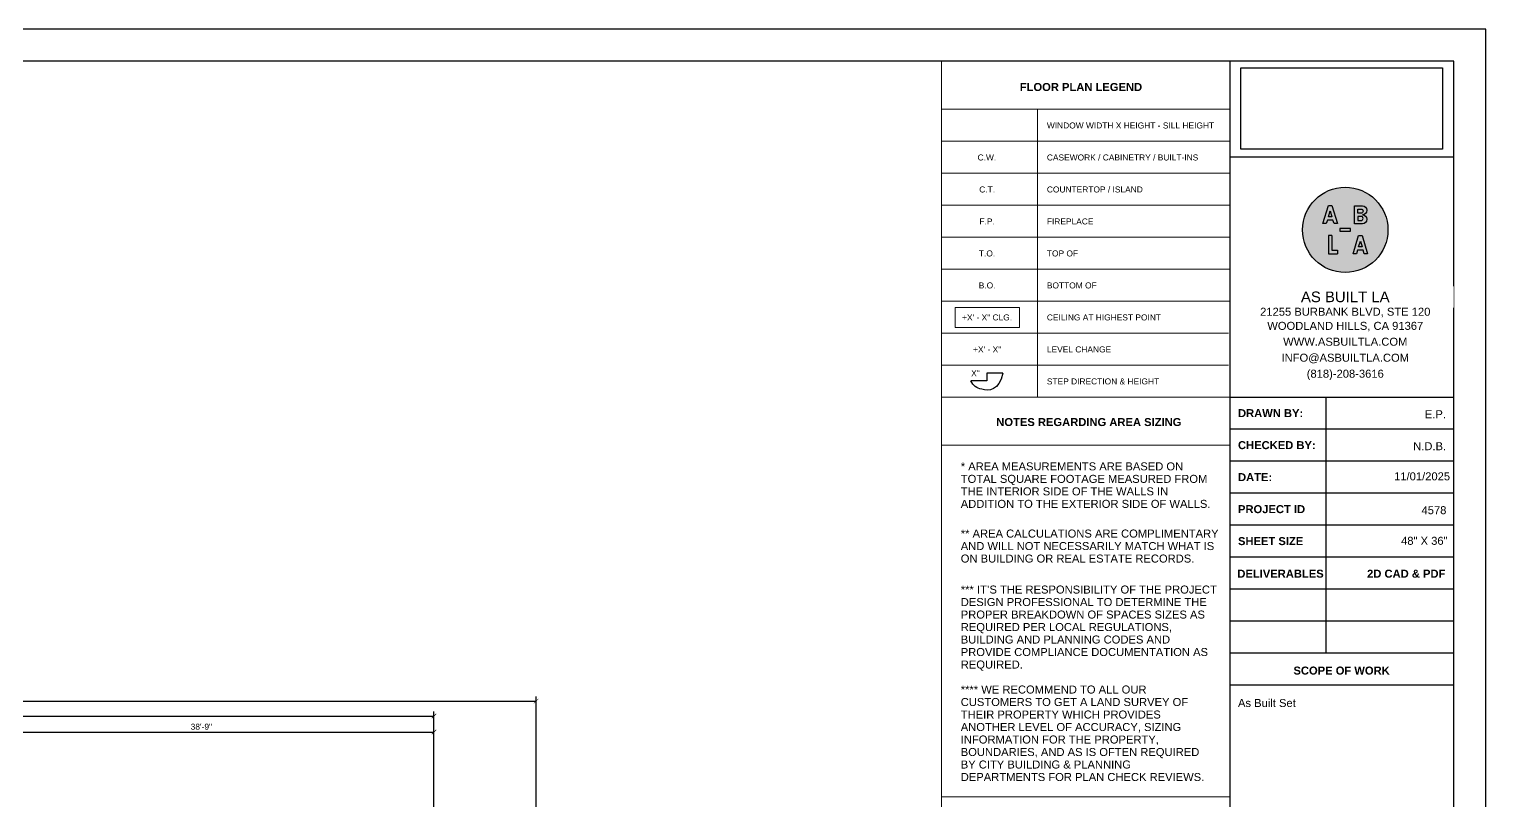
# Model space of a CAD drawing. Header units: inches. Extents: x -2078 to 106214, y -964 to 6385.
# Drawn here: x 30118 to 31574, y 4461 to 5233 of the extents above; entities that cross this region are included whole.
import ezdxf

# ---------------------------------------------------------------- set-up
doc = ezdxf.new("R2010")
doc.units = ezdxf.units.IN
doc.header["$MEASUREMENT"] = 0
doc.set_wipeout_variables(frame=1)
for name, color, linetype, lineweight in [('A-ANNO', 2, 'Continuous', 5), ('A-ANNO-DIMS', 1, 'Continuous', 9), ('A-DETAIL-2', 20, 'Continuous', 25), ('A-DETAIL-3', 40, 'Continuous', 15)]:
    doc.layers.add(name, color=color, linetype=linetype, lineweight=lineweight)
doc.layers.add('A-HATCH', color=9, linetype='Continuous')
doc.layers.add('A-TB', color=7, linetype='Continuous')
doc.styles.add('Arial_3', font='arial.ttf', dxfattribs={"height": 0.125})
doc.styles.add('Arial_5', font='arial.ttf', dxfattribs={"height": 0.09375})
doc.styles.add('Arial_B_2', font='arialbd.ttf', dxfattribs={"height": 0.125})
doc.styles.add('JC', font='arial.ttf', dxfattribs={"height": 0.125})
doc.dimstyles.new('JC-DIMS', dxfattribs={"dimtxt": 0.125, "dimasz": 0.09375, "dimexe": 0.09375, "dimexo": 0.09375, "dimgap": 0.046875, "dimtad": 1, "dimdec": 1, "dimzin": 0, "dimdsep": 46, "dimlunit": 4, "dimtxsty": 'JC', "dimblk": 'ARCHTICK', "dimcen": 0.09, "dimclrd": 1, "dimclre": 1, "dimclrt": 256, "dimadec": 0, "dimazin": 0, "dimtfac": 1, "dimtdec": 1, "dimtofl": 0, "dimtmove": 1, "dimatfit": 3, "dimfxl": 1, "dimtolj": 1, "dimtzin": 0, "dimarcsym": 0})
picture_1 = doc.add_image_def('image1.png', size_in_pixel=(151, 61))

# ---------------------------------------------------------------- blocks, each defined once
blk = doc.blocks.new('_ArchTick')
at = {"color": 0, "linetype": 'ByBlock', "const_width": 0.15}
blk.add_lwpolyline([(-0.5, -0.5), (0.5, 0.5)], dxfattribs=at)
blk = doc.blocks.new('*D1575')
at = {"layer": 'A-ANNO-DIMS', "color": 1, "lineweight": -2, "transparency": 16777216}
for p, q in [((30057.5, 4409.3), (30057.5, 4534)), ((30057.5, 4529.5), (30522.5, 4529.5)), ((30522.5, 4409.3), (30522.5, 4534))]:
    blk.add_line(p, q, dxfattribs=at)
at = {"layer": 'Defpoints', "color": 0, "transparency": 16777216}
for p in [(30522.5, 4529.5), (30057.5, 4404.8), (30522.5, 4404.8)]:
    blk.add_point(p, dxfattribs=at)
at = {"layer": 'A-ANNO-DIMS', "color": 1, "lineweight": -2, "transparency": 16777216, "xscale": 4.5, "yscale": 4.5, "zscale": 4.5, "rotation": 180}
blk.add_blockref('_ArchTick', (30057.5, 4529.5), dxfattribs=at)
at = {"layer": 'A-ANNO-DIMS', "color": 1, "lineweight": -2, "transparency": 16777216, "xscale": 4.5, "yscale": 4.5, "zscale": 4.5}
blk.add_blockref('_ArchTick', (30522.5, 4529.5), dxfattribs=at)
at = {"layer": 'A-ANNO-DIMS', "color": 2, "transparency": 16777216, "insert": (30290, 4534.9), "char_height": 6, "width": 0.487, "attachment_point": 5, "style": 'JC'}
blk.add_mtext('\\A1;38\'-9"', dxfattribs=at)
blk = doc.blocks.new('*D1585')
at = {"layer": 'A-ANNO-DIMS', "color": 1, "lineweight": -2, "transparency": 16777216}
for p, q in [((28998.5, 4409.3), (28998.5, 4550)), ((28998.5, 4545.5), (30522.5, 4545.5)), ((30522.5, 4409.3), (30522.5, 4550))]:
    blk.add_line(p, q, dxfattribs=at)
at = {"layer": 'Defpoints', "color": 0, "transparency": 16777216}
for p in [(30522.5, 4545.5), (28998.5, 4404.8), (30522.5, 4404.8)]:
    blk.add_point(p, dxfattribs=at)
at = {"layer": 'A-ANNO-DIMS', "color": 1, "lineweight": -2, "transparency": 16777216, "xscale": 4.5, "yscale": 4.5, "zscale": 4.5, "rotation": 180}
blk.add_blockref('_ArchTick', (28998.5, 4545.5), dxfattribs=at)
at = {"layer": 'A-ANNO-DIMS', "color": 1, "lineweight": -2, "transparency": 16777216, "xscale": 4.5, "yscale": 4.5, "zscale": 4.5}
blk.add_blockref('_ArchTick', (30522.5, 4545.5), dxfattribs=at)
at = {"layer": 'A-ANNO-DIMS', "color": 2, "transparency": 16777216, "insert": (29760.5, 4550.8), "char_height": 6, "width": 0.574, "attachment_point": 5, "style": 'JC'}
blk.add_mtext("\\A1;127'", dxfattribs=at)
blk = doc.blocks.new('*D1613')
at = {"layer": 'A-ANNO-DIMS', "color": 1, "lineweight": -2, "transparency": 16777216}
for p, q in [((28990.5, 4418.3), (28990.5, 4565)), ((28990.5, 4560.5), (30624.5, 4560.5)), ((30624.5, 4058.3), (30624.5, 4565))]:
    blk.add_line(p, q, dxfattribs=at)
at = {"layer": 'Defpoints', "color": 0, "transparency": 16777216}
for p in [(30624.5, 4560.5), (28990.5, 4413.8), (30624.5, 4053.8)]:
    blk.add_point(p, dxfattribs=at)
at = {"layer": 'A-ANNO-DIMS', "color": 1, "lineweight": -2, "transparency": 16777216, "xscale": 4.5, "yscale": 4.5, "zscale": 4.5, "rotation": 180}
blk.add_blockref('_ArchTick', (28990.5, 4560.5), dxfattribs=at)
at = {"layer": 'A-ANNO-DIMS', "color": 1, "lineweight": -2, "transparency": 16777216, "xscale": 4.5, "yscale": 4.5, "zscale": 4.5}
blk.add_blockref('_ArchTick', (30624.5, 4560.5), dxfattribs=at)
at = {"layer": 'A-ANNO-DIMS', "color": 2, "transparency": 16777216, "insert": (29807.5, 4565.9), "char_height": 6, "width": 0.574, "attachment_point": 5, "style": 'JC'}
blk.add_mtext('\\A1;136\'-2"', dxfattribs=at)
blk = doc.blocks.new('JC_TB_48x36 - JC_TB_4836-1441736-Floor Plans')
at = {"layer": 'A-TB'}
for p, q in [((47.997, 24.012), (-0.003, 24.012)), ((47.997, -11.988), (47.997, 24.012)), ((47.497, 23.512), (0.747, 23.512)), ((47.497, 18.262), (43.997, 18.262)), ((47.497, 17.762), (43.997, 17.762)), ((47.497, 17.262), (43.997, 17.262)), ((47.497, 16.762), (43.997, 16.762)), ((47.497, 16.262), (43.997, 16.262)), ((47.497, 15.762), (43.997, 15.762)), ((47.497, 15.262), (43.997, 15.262)), ((47.497, 14.762), (43.997, 14.762)), ((47.497, 14.262), (43.997, 14.262)), ((47.497, 13.762), (43.997, 13.762))]:
    blk.add_line(p, q, dxfattribs=at)
at = {"layer": 'A-TB', "char_height": 0.125, "attachment_point": 1, "bg_fill": 3, "box_fill_scale": 1.25, "bg_fill_color": 256, "bg_fill_true_color": 13158600, "bg_fill_transparency": 0}
for s, insert, width, style in [('DRAWN BY:', (44.126, 18.073), 1.22463, 'Arial_B_2'), ('CHECKED BY:', (44.126, 17.573), 1.4645, 'Arial_B_2'), ('DATE:', (44.126, 17.073), 0.63441, 'Arial_B_2'), ('PROJECT ID', (44.126, 16.573), 1.26566, 'Arial_B_2'), ('SHEET SIZE', (44.126, 16.073), 1.23725, 'Arial_B_2'), ('48" X 36"', (46.673, 16.078), 0.87428, 'Arial_3'), ('SCOPE OF WORK', (44.992, 14.05), 1.82747, 'Arial_B_2')]:
    blk.add_mtext(s, dxfattribs=dict(at, insert=insert, width=width, style=style))
at = {"layer": 'A-TB'}
for p, q in [((43.997, 23.512), (43.997, -11.488)), ((47.497, -11.488), (47.497, 23.512)), ((45.497, 18.262), (45.497, 14.262))]:
    blk.add_line(p, q, dxfattribs=at)
blk = doc.blocks.new('Logo - ABLA - CAD Format')
at = {"layer": 'A-HATCH', "true_color": 0xc9ee63}
h = blk.add_hatch(color=71, dxfattribs=at)
h.dxf.hatch_style = 1
h.paths.add_polyline_path([(-0.707, 0.887), (-0.79, 0.617), (-0.624, 0.617)], flags=0)
h.paths.add_polyline_path([(0.595, 0.782), (0.736, 0.782, 1), (0.736, 0.977), (0.595, 0.977)], flags=0)
h.paths.add_polyline_path([(0.595, 0.438), (0.736, 0.438, 1), (0.736, 0.632), (0.595, 0.632)], flags=0)
h.paths.add_polyline_path([(0.624, -0.797), (0.79, -0.797), (0.707, -0.527)], flags=0)
h.paths.add_polyline_path([(-2, 0, 1), (2, 0, 1)])
h.paths.add_polyline_path([(0.803, 0.283), (0.44, 0.283), (0.44, 1.132), (0.803, 1.132, -1), (0.803, 0.707, -1)], flags=16)
h.paths.add_polyline_path([(0.736, 0.438), (0.595, 0.438), (0.595, 0.632), (0.736, 0.632, -1)], flags=0)
h.paths.add_polyline_path([(0.787, -0.267), (1.048, -1.116), (0.888, -1.116), (0.839, -0.957), (0.575, -0.957), (0.526, -1.116), (0.367, -1.116), (0.627, -0.267)], flags=16)
h.paths.add_polyline_path([(0.736, 0.782), (0.595, 0.782), (0.595, 0.977), (0.736, 0.977, -1)], flags=0)
h.paths.add_polyline_path([(0.707, -0.527), (0.79, -0.797), (0.624, -0.797)], flags=0)
h.paths.add_polyline_path([(0.25, 0.062), (0.25, -0.062), (-0.25, -0.062), (-0.25, 0.062)], flags=16)
h.paths.add_polyline_path([(-0.367, 0.298), (-0.526, 0.298), (-0.575, 0.458), (-0.839, 0.458), (-0.888, 0.298), (-1.048, 0.298), (-0.787, 1.147), (-0.627, 1.147)], flags=16)
h.paths.add_polyline_path([(-0.627, -0.267), (-0.627, -0.957), (-0.367, -0.957), (-0.367, -1.116), (-0.787, -1.116), (-0.787, -0.267)], flags=16)
h.paths.add_polyline_path([(-0.624, 0.617), (-0.79, 0.617), (-0.707, 0.887)], flags=0)
at = {"layer": 'A-HATCH'}
h = blk.add_hatch(color=250, dxfattribs=at)
h.dxf.hatch_style = 1
h.paths.add_polyline_path([(-0.627, 1.147), (-0.787, 1.147), (-1.048, 0.298), (-0.888, 0.298), (-0.839, 0.458), (-0.575, 0.458), (-0.526, 0.298), (-0.367, 0.298)])
h.paths.add_polyline_path([(-0.624, 0.617), (-0.79, 0.617), (-0.707, 0.887)], flags=16)
h.paths.add_polyline_path([(0.44, 0.283), (0.803, 0.283, 1), (0.803, 0.707, 1), (0.803, 1.132), (0.44, 1.132)])
h.paths.add_polyline_path([(0.595, 0.438), (0.595, 0.632), (0.736, 0.632, -1), (0.736, 0.438)], flags=16)
h.paths.add_polyline_path([(0.595, 0.782), (0.595, 0.977), (0.736, 0.977, -1), (0.736, 0.782)], flags=16)
h.paths.add_polyline_path([(0.367, -1.116), (0.526, -1.116), (0.575, -0.957), (0.839, -0.957), (0.888, -1.116), (1.048, -1.116), (0.787, -0.267), (0.627, -0.267)])
h.paths.add_polyline_path([(0.707, -0.527), (0.79, -0.797), (0.624, -0.797)], flags=16)
h.paths.add_polyline_path([(0.25, -0.062), (0.25, 0.062), (-0.25, 0.062), (-0.25, -0.062)])
h.paths.add_polyline_path([(-0.787, -1.116), (-0.367, -1.116), (-0.367, -0.957), (-0.627, -0.957), (-0.627, -0.267), (-0.787, -0.267)])
at = {"layer": 'A-HATCH', "true_color": 0xc9ee63}
h = blk.add_hatch(color=71, dxfattribs=at)
h.dxf.hatch_style = 1
h.paths.add_polyline_path([(-0.707, 0.887), (-0.79, 0.617), (-0.624, 0.617)])
h.paths.add_polyline_path([(0.736, 0.782, 1), (0.736, 0.977), (0.595, 0.977), (0.595, 0.782)])
h.paths.add_polyline_path([(0.595, 0.632), (0.595, 0.438), (0.736, 0.438, 1), (0.736, 0.632)])
h.paths.add_polyline_path([(0.624, -0.797), (0.79, -0.797), (0.707, -0.527)])
blk.add_circle((0, 0), 2)
at = {"layer": 'A-HATCH', "color": 250}
for points in [[(-0.627, 1.147), (-0.367, 0.298), (-0.526, 0.298), (-0.575, 0.458), (-0.839, 0.458), (-0.888, 0.298), (-1.048, 0.298), (-0.787, 1.147)], [(-0.707, 0.887), (-0.624, 0.617), (-0.79, 0.617)], [(0.25, 0.062), (-0.25, 0.062), (-0.25, -0.062), (0.25, -0.062)], [(0.787, -0.267), (1.048, -1.116), (0.888, -1.116), (0.839, -0.957), (0.575, -0.957), (0.526, -1.116), (0.367, -1.116), (0.627, -0.267)], [(0.707, -0.527), (0.79, -0.797), (0.624, -0.797)]]:
    blk.add_lwpolyline(points, close=True, dxfattribs=at)
for points in [[(0.803, 0.707, -1), (0.803, 0.283), (0.44, 0.283), (0.44, 1.132), (0.803, 1.132, -1)], [(0.595, 0.977), (0.736, 0.977, -1), (0.736, 0.782), (0.595, 0.782)], [(0.595, 0.438), (0.736, 0.438, 1), (0.736, 0.632), (0.595, 0.632)]]:
    blk.add_lwpolyline(points, format="xyb", close=True, dxfattribs=at)
for points in [[(-0.787, -0.267), (-0.787, -1.116), (-0.367, -1.116)], [(-0.627, -0.267), (-0.787, -0.267)], [(-0.627, -0.267), (-0.627, -0.957), (-0.367, -0.957)], [(-0.367, -0.957), (-0.367, -1.116)]]:
    blk.add_lwpolyline(points, dxfattribs=at)
blk = doc.blocks.new('TB-INFO-ABLA')
blk.add_wipeout([(168, 180), (168, 0), (0, 0), (0, 180)])
blk.add_wipeout([(168, 180), (168, 0), (0, 0), (0, 180)])
at = {"xscale": 16, "yscale": 16, "zscale": 16}
blk.add_blockref('Logo - ABLA - CAD Format', (86.6, 125.4), dxfattribs=at)
at = {"char_height": 6, "width": 168.619, "attachment_point": 2, "style": 'JC', "bg_fill": 2}
for s, insert in [('21255 BURBANK BLVD, STE 120', (86.6, 67)), ('(818)-208-3616', (86.6, 20.5))]:
    blk.add_mtext(s, dxfattribs=dict(at, insert=insert))
for s, insert in [('WOODLAND HILLS, CA 91367', (86.6, 56.4)), ('INFO@ASBUILTLA.COM', (86.6, 32.5))]:
    blk.add_mtext(s, dxfattribs=dict(at, insert=insert))
at = {"insert": (86.6, 44.5), "char_height": 6, "width": 168.619, "attachment_point": 2, "style": 'JC', "bg_fill": 2}
blk.add_mtext('WWW.ASBUILTLA.COM', dxfattribs=at)
blk.add_lwpolyline([(168, 180), (0, 180), (0, 0), (168, 0)], close=True)
at = {"insert": (86.6, 75.1), "char_height": 8, "width": 154.347, "attachment_point": 5, "style": 'JC', "bg_fill": 2}
blk.add_mtext('AS BUILT LA ', dxfattribs=at)

msp = doc.modelspace()

# ---------------------------------------------------------------- linework, layer by layer
at = {"layer": 'A-DETAIL-2'}
for p, q in [((31074.992, 4880.724), (31058.992, 4880.724)), ((31090.992, 4888.555), (31074.992, 4888.555)), ((31074.992, 4888.555), (31074.992, 4880.724))]:
    msp.add_line(p, q, dxfattribs=at)
msp.add_open_spline([(31090.992, 4888.555), (31087.497, 4870.574), (31069.793, 4870.574), (31061.552, 4875.974), (31058.992, 4880.724)], degree=3, knots=[0, 0, 0, 0, 0.0199103671, 0.0342127174, 0.0342127174, 0.0342127174, 0.0342127174], dxfattribs=at)
at = {"layer": 'A-DETAIL-3', "lineweight": 9}
for p, q in [((31317.88, 5200.663), (31029.88, 5200.663)), ((31029.88, 5200.663), (31029.88, 4864.663)), ((31029.88, 5200.663), (31029.88, 2960.663)), ((31317.88, 5152.663), (31029.88, 5152.663)), ((31125.88, 5152.663), (31125.88, 4864.663)), ((31317.88, 5120.663), (31029.88, 5120.663)), ((31317.88, 4768.663), (31317.88, 5104.663)), ((31317.88, 5104.663), (31317.88, 5056.663)), ((31317.88, 5088.663), (31029.88, 5088.663)), ((31317.88, 5056.663), (31029.88, 5056.663)), ((31317.88, 5024.663), (31029.88, 5024.663)), ((31317.88, 4992.663), (31029.88, 4992.663)), ((31317.88, 4960.663), (31029.88, 4960.663)), ((31317.88, 4928.663), (31029.88, 4928.663)), ((31317.88, 4896.663), (31029.88, 4896.663)), ((31317.88, 4864.663), (31029.88, 4864.663)), ((31029.88, 4864.663), (31029.88, 4464.663)), ((31317.88, 4864.663), (31029.88, 4864.663)), ((31029.88, 4816.663), (31317.88, 4816.663)), ((31029.88, 4464.663), (31317.88, 4464.663))]:
    msp.add_line(p, q, dxfattribs=at)

# ---------------------------------------------------------------- texts
at = {"layer": 'A-ANNO', "lineweight": 50, "char_height": 8, "attachment_point": 1}
for s, insert, width, style in [('FLOOR PLAN LEGEND', (31108.011, 5178.754), 147.46, 'Arial_B_2'), ('NOTES REGARDING AREA SIZING', (31084.529, 4843.628), 221.998, 'Arial_B_2'), ('* AREA MEASUREMENTS ARE BASED ON ', (31049.029, 4799.303), 273.508, 'Arial_3'), ('TOTAL SQUARE FOOTAGE MEASURED FROM ', (31049.029, 4786.803), 302.394, 'Arial_3'), ('ADDITION TO THE EXTERIOR SIDE OF WALLS.', (31049.029, 4761.803), 303.202, 'Arial_3'), ('THE INTERIOR SIDE OF THE WALLS IN ', (31049.029, 4774.303), 256.136, 'Arial_3'), ('** AREA CALCULATIONS ARE COMPLIMENTARY ', (31049.029, 4732.106), 315.928, 'Arial_3'), ('AND WILL NOT NECESSARILY MATCH WHAT IS ', (31049.029, 4719.606), 312.09, 'Arial_3'), ('ON BUILDING OR REAL ESTATE RECORDS.', (31049.029, 4707.106), 283.002, 'Arial_3'), ('2D CAD & PDF', (31455.17, 4691.974), 93.93, 'Arial_B_2'), ('*** IT', (31049.029, 4676.108), 31.714, 'Arial_3'), ('’', (31075.196, 4676.108), 3.03, 'Arial_3'), ('S THE RESPONSIBILITY OF THE PROJECT ', (31077.696, 4676.108), 279.972, 'Arial_3'), ('DESIGN PROFESSIONAL TO DETERMINE THE ', (31049.029, 4663.608), 301.99, 'Arial_3'), ('PROPER BREAKDOWN OF SPACES SIZES AS ', (31049.029, 4651.108), 300.98, 'Arial_3'), ('REQUIRED PER LOCAL REGULATIONS, ', (31049.029, 4638.608), 259.57, 'Arial_3'), ('BUILDING AND PLANNING CODES AND ', (31049.029, 4626.108), 257.146, 'Arial_3'), ('PROVIDE COMPLIANCE DOCUMENTATION AS ', (31049.029, 4613.608), 303, 'Arial_3'), ('REQUIRED.', (31049.029, 4601.108), 75.144, 'Arial_3'), ('**** WE RECOMMEND TO ALL OUR ', (31049.029, 4576.111), 228.866, 'Arial_3'), ('CUSTOMERS TO GET A LAND SURVEY OF ', (31049.029, 4563.611), 279.366, 'Arial_3'), ('THEIR PROPERTY WHICH PROVIDES ', (31049.029, 4551.111), 246.844, 'Arial_3'), ('ANOTHER LEVEL OF ACCURACY, SIZING ', (31049.029, 4538.611), 271.084, 'Arial_3'), ('BOUNDARIES, AND AS IS OFTEN REQUIRED ', (31049.029, 4513.611), 293.102, 'Arial_3'), ('INFORMATION FOR THE PROPERTY, ', (31049.029, 4526.111), 243.814, 'Arial_3'), ('BY CITY BUILDING & PLANNING ', (31049.029, 4501.111), 210.282, 'Arial_3'), ('DEPARTMENTS FOR PLAN CHECK REVIEWS.', (31049.029, 4488.611), 295.728, 'Arial_3')]:
    msp.add_mtext(s, dxfattribs=dict(at, insert=insert, width=width, style=style))
at = {"layer": 'A-ANNO', "char_height": 6, "attachment_point": 1, "style": 'Arial_5'}
for s, insert, width in [('WINDOW WIDTH X HEIGHT - SILL HEIGHT', (31135.088, 5139.28), 205.232), ('C.W.', (31065.829, 5107.28), 23.23), ('CASEWORK / CABINETRY / BUILT-INS', (31135.088, 5107.28), 185.436), ('C.T.', (31067.495, 5075.28), 19.392), ('COUNTERTOP / ISLAND', (31135.088, 5075.28), 117.766), ('F.P.', (31067.662, 5043.28), 18.786), ('FIREPLACE', (31135.088, 5043.28), 56.964), ('T.O.', (31067.162, 5011.28), 19.998), ('TOP OF', (31135.088, 5011.28), 38.38), ('B.O.', (31066.995, 4979.28), 20.604), ('BOTTOM OF ', (31135.088, 4979.28), 64.236), ('+X\' - X" CLG.', (31050.335, 4947.28), 61.004), ('CEILING AT HIGHEST POINT', (31135.088, 4947.28), 139.38), ('+X\' - X"', (31061.329, 4915.28), 34.138), ('LEVEL CHANGE', (31135.088, 4915.28), 78.982), ('X"', (31059.413, 4891.438), 10.302), ('STEP DIRECTION & HEIGHT', (31135.088, 4883.28), 137.36)]:
    msp.add_mtext(s, dxfattribs=dict(at, insert=insert, width=width))
at = {"layer": 'A-TB', "char_height": 8, "attachment_point": 1, "style": 'Arial_3', "bg_fill": 3, "box_fill_scale": 1.25, "bg_fill_color": 256, "bg_fill_true_color": 13158600, "bg_fill_transparency": 0}
for s, insert, width in [('E.P.', (31512.899, 4851.482), 25.856), ('N.D.B.', (31501.233, 4819.482), 39.996), ('4578', (31509.573, 4755.482), 29.896), ('As Built Set', (31326.12, 4562.649), 70.498)]:
    msp.add_mtext(s, dxfattribs=dict(at, insert=insert, width=width))

# ---------------------------------------------------------------- dimensions: what is measured, and where the dimension line sits
at = {"layer": 'A-ANNO-DIMS'}
for base, p1, p2, picture, middle in [((30624.482, 4560.548), (28990.482, 4413.784), (30624.482, 4053.784), '*D1613', (29807.482, 4565.864)), ((30522.5, 4545.548), (28998.482, 4404.784), (30522.5, 4404.784), '*D1585', (29760.491, 4550.811)), ((30522.5, 4529.548), (30057.5, 4404.784), (30522.5, 4404.784), '*D1575', (30290, 4534.864))]:
    dim = msp.add_linear_dim(base=base, p1=p1, p2=p2, dimstyle='JC-DIMS', override={"dimclrt": 2}, dxfattribs=at)
    dim.commit()
    dim.dimension.update_dxf_attribs({"geometry": picture, "text_midpoint": middle})

# ---------------------------------------------------------------- next in the draw order: linework, layer by layer
at = {"layer": 'A-DETAIL-3', "lineweight": 9}
msp.add_line((31317.88, 4368.663), (31317.88, 4768.663), dxfattribs=at)

# ---------------------------------------------------------------- next in the draw order: block references
at = {"layer": 'A-TB', "xscale": 64, "yscale": 64, "zscale": 64}
msp.add_blockref('JC_TB_48x36 - JC_TB_4836-1441736-Floor Plans', (28502.08, 3695.863), dxfattribs=at)

# ---------------------------------------------------------------- next in the draw order: linework, layer by layer
at = {"layer": 'A-ANNO', "flags": 128}
msp.add_lwpolyline([(31043.382, 4954.233), (31107.68, 4954.233), (31107.68, 4934.317), (31043.382, 4934.317)], close=True, dxfattribs=at)

# ---------------------------------------------------------------- next in the draw order: block references
at = {"xscale": 1.333333333333323, "yscale": 1.333333333333323, "zscale": 1.333333333333323}
msp.add_blockref('TB-INFO-ABLA', (31317.88, 4864.663), dxfattribs=at)

# ---------------------------------------------------------------- next in the draw order: texts
at = {"layer": 'A-ANNO', "lineweight": 50, "insert": (31325.482, 4691.974), "char_height": 8, "width": 93.93, "attachment_point": 1, "style": 'Arial_B_2'}
msp.add_mtext('DELIVERABLES', dxfattribs=at)
at = {"layer": 'A-TB', "insert": (31482.179, 4789.351), "char_height": 8, "width": 52.52, "attachment_point": 1, "style": 'Arial_3', "bg_fill": 2}
msp.add_mtext('11/01/2025', dxfattribs=at)

# ---------------------------------------------------------------- next in the draw order: pictures from other files: only their frames are drawn
at = {"color": 7, "true_color": 0xffffff}
image = msp.add_image(picture_1, insert=(31328.857, 5112.556), size_in_units=(201.555, 81.423), dxfattribs=at)
image.dxf.flags = 15

doc.saveas('drawing.dxf')
